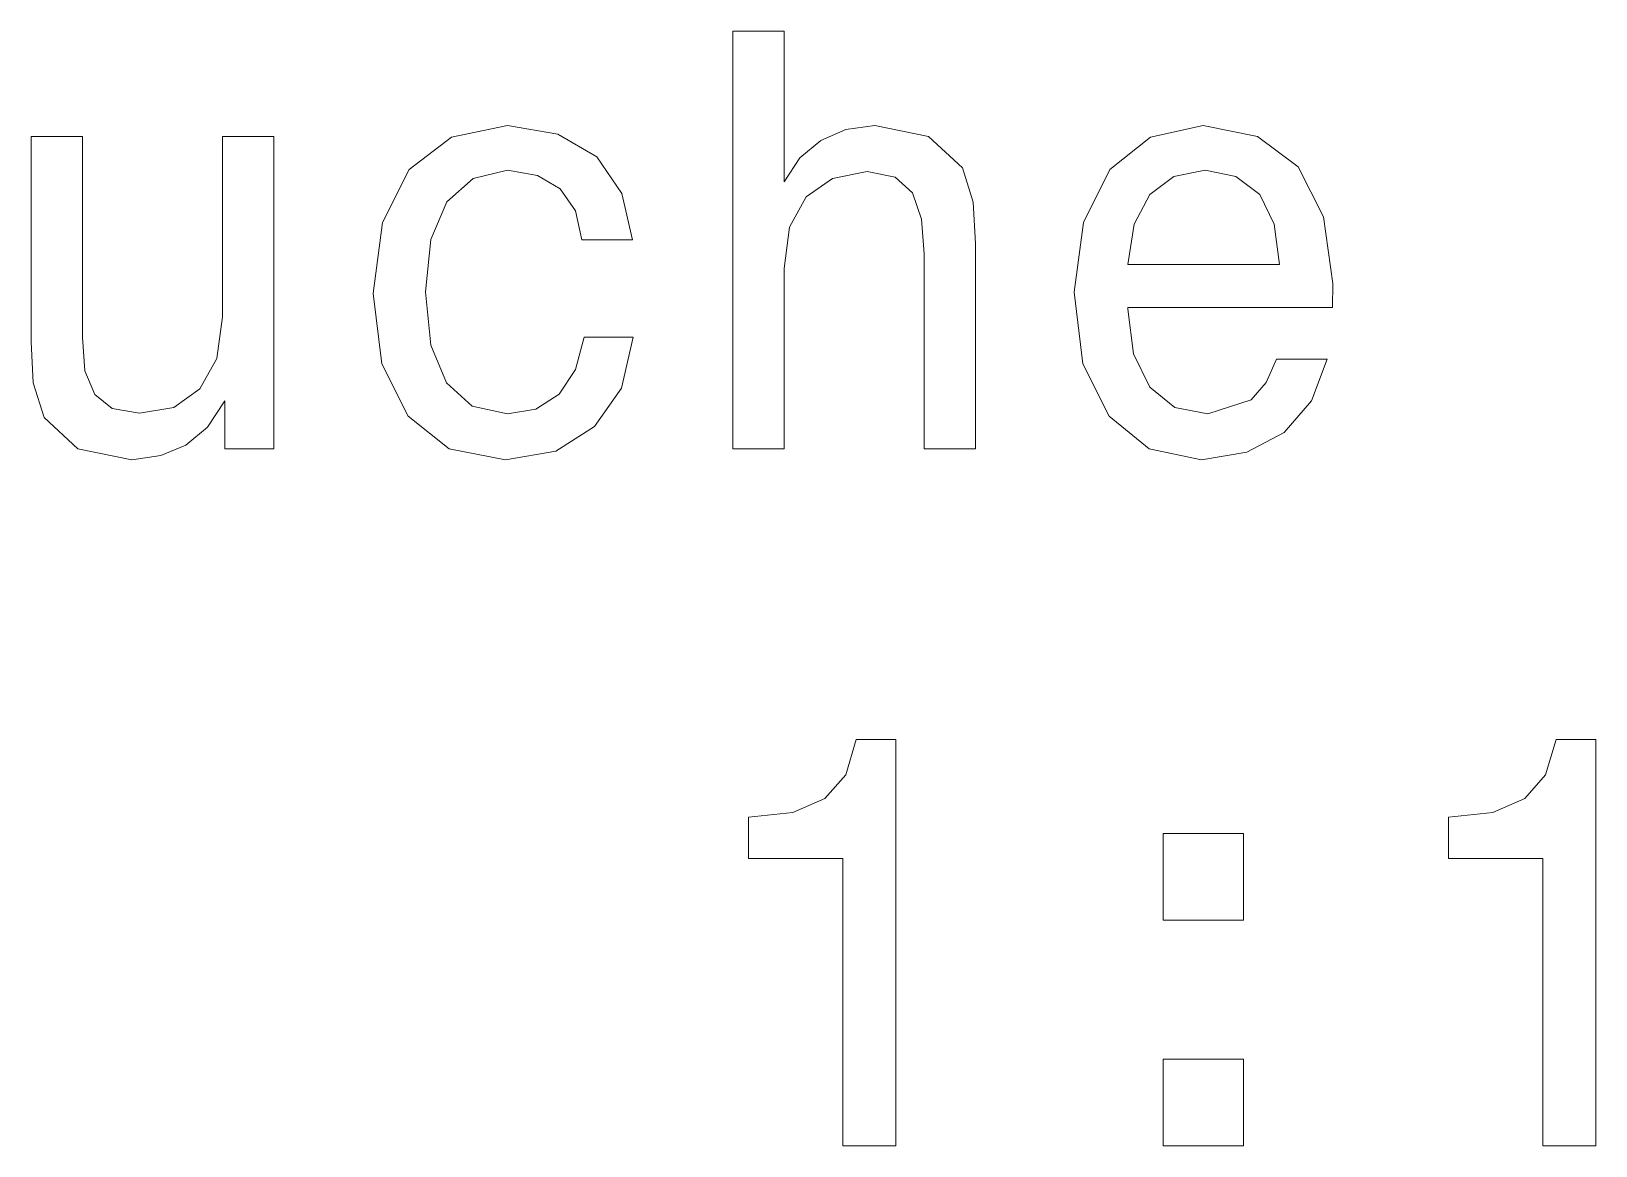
# Model space of a CAD drawing. Extents: x 321 to 837, y 218 to 648.
# Drawn here: x 472.39 to 485.97, y 289.38 to 299.05 of the extents above; entities that cross this region are included whole.
import ezdxf

# ---------------------------------------------------------------- set-up
doc = ezdxf.new("R2010")
doc.units = 0

msp = doc.modelspace()

# ---------------------------------------------------------------- linework, layer by layer
at = {"color": 7, "lineweight": 13}
for points in [[(478.481, 295.425), (478.925, 295.425), (478.925, 296.988), (478.97, 297.347), (479.116, 297.609), (479.343, 297.77), (479.646, 297.831), (479.888, 297.78), (480.039, 297.644), (480.115, 297.417), (480.14, 297.115), (480.14, 295.425), (480.584, 295.425), (480.584, 297.205), (480.564, 297.563), (480.473, 297.861), (480.176, 298.133), (479.712, 298.229), (479.459, 298.194), (479.243, 298.098), (479.061, 297.947), (478.925, 297.74), (478.925, 299.046), (478.481, 299.046)], [(477.17, 297.236), (477.609, 297.236), (477.518, 297.639), (477.301, 297.957), (476.963, 298.153), (476.524, 298.229), (476.04, 298.128), (475.672, 297.846), (475.44, 297.387), (475.359, 296.772), (475.435, 296.161), (475.662, 295.707), (476.02, 295.425), (476.509, 295.329), (476.943, 295.405), (477.281, 295.617), (477.513, 295.95), (477.614, 296.393), (477.19, 296.393), (477.114, 296.111), (476.973, 295.899), (476.771, 295.768), (476.524, 295.728), (476.217, 295.793), (475.995, 295.995), (475.859, 296.323), (475.813, 296.787), (475.859, 297.241), (476, 297.568), (476.227, 297.77), (476.524, 297.841), (476.786, 297.795), (476.983, 297.679), (477.114, 297.488)], [(481.905, 296.651), (483.681, 296.651), (483.686, 296.857), (483.605, 297.437), (483.383, 297.871), (483.03, 298.133), (482.561, 298.229), (482.102, 298.128), (481.749, 297.846), (481.522, 297.387), (481.441, 296.782), (481.517, 296.161), (481.744, 295.707), (482.092, 295.425), (482.546, 295.329), (482.939, 295.395), (483.262, 295.566), (483.499, 295.839), (483.635, 296.202), (483.196, 296.202), (483.106, 296), (482.975, 295.849), (482.601, 295.728), (482.314, 295.783), (482.097, 295.96), (481.956, 296.247), (481.905, 296.635)], [(474.497, 298.133), (474.053, 298.133), (474.053, 296.57), (474.003, 296.207), (473.856, 295.945), (473.629, 295.783), (473.332, 295.733), (473.095, 295.773), (472.944, 295.894), (472.858, 296.101), (472.838, 296.393), (472.838, 298.133), (472.394, 298.133), (472.394, 296.353), (472.409, 295.995), (472.505, 295.697), (472.797, 295.425), (473.266, 295.329), (473.518, 295.365), (473.735, 295.455), (473.922, 295.612), (474.073, 295.839), (474.073, 295.425), (474.497, 295.425)], [(481.905, 297.024), (481.961, 297.372), (482.097, 297.629), (482.304, 297.785), (482.576, 297.841), (482.843, 297.785), (483.05, 297.629), (483.176, 297.372), (483.222, 297.024)], [(479.434, 289.378), (479.893, 289.378), (479.893, 292.903), (479.55, 292.903), (479.459, 292.596), (479.278, 292.389), (479, 292.268), (478.617, 292.228), (478.617, 291.87), (479.434, 291.87)], [(485.506, 289.378), (485.965, 289.378), (485.965, 292.903), (485.622, 292.903), (485.531, 292.596), (485.35, 292.389), (485.073, 292.268), (484.689, 292.228), (484.689, 291.87), (485.506, 291.87)], [(482.213, 291.335), (482.909, 291.335), (482.909, 292.086), (482.213, 292.086)], [(482.213, 289.378), (482.909, 289.378), (482.909, 290.13), (482.213, 290.13)]]:
    msp.add_lwpolyline(points, close=True, dxfattribs=at)

doc.saveas('drawing.dxf')
